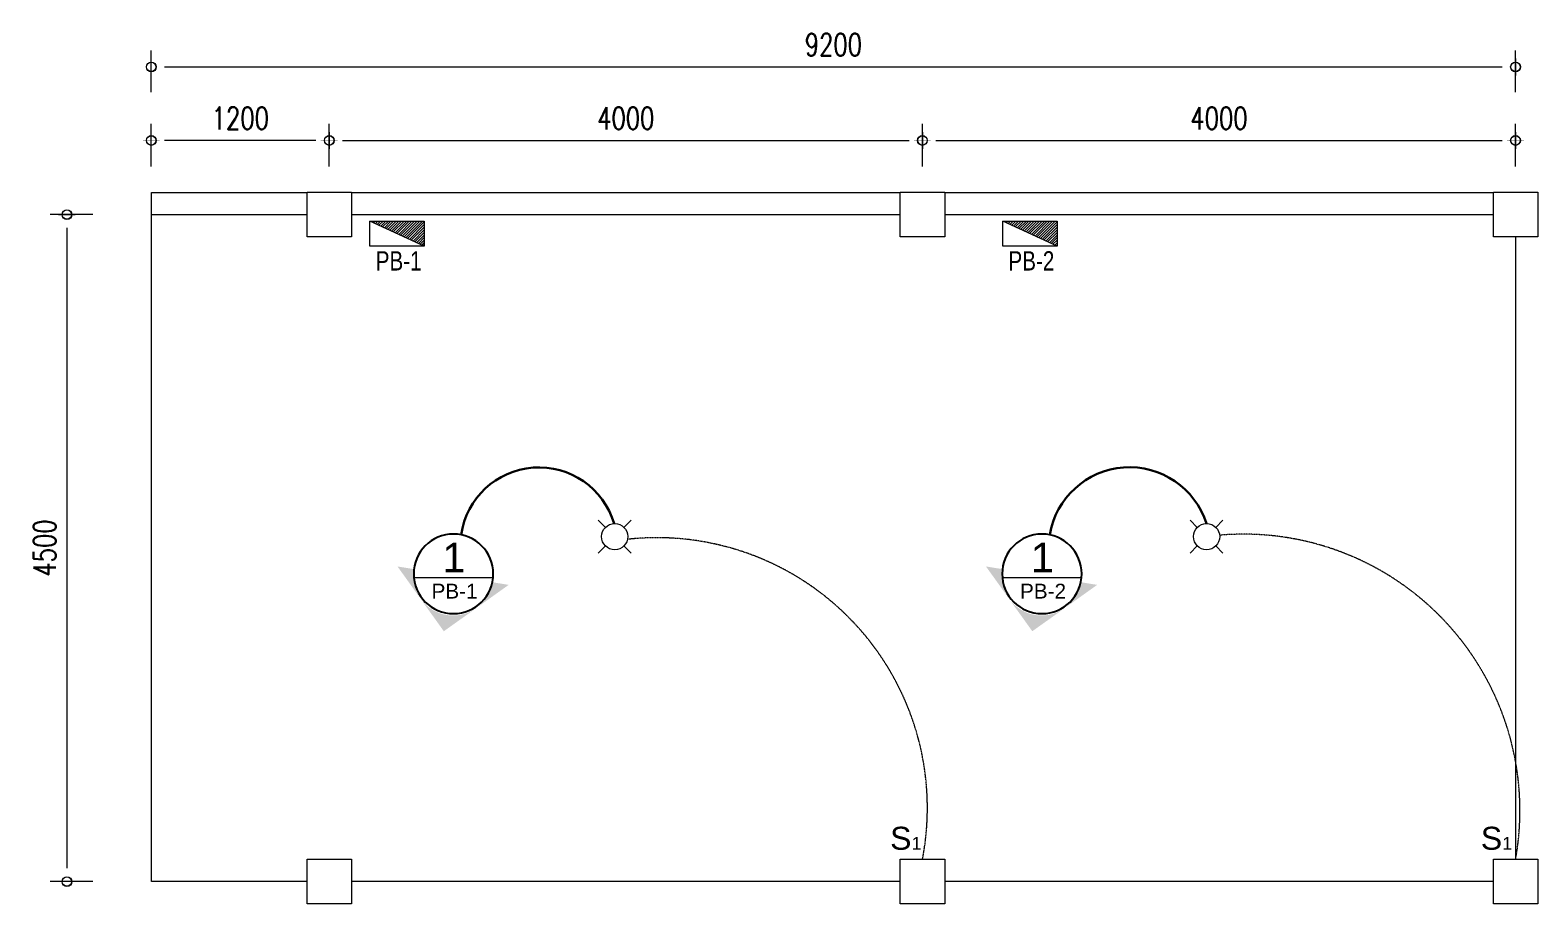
# Model space of a CAD drawing. Header units: millimetres. Extents: x 1634676 to 2610633, y -385676 to -37463.
# Drawn here: x 2159267 to 2169434, y -107155 to -101261 of the extents above; entities that cross this region are included whole.
import ezdxf

# ---------------------------------------------------------------- set-up
doc = ezdxf.new("R2010")
doc.units = ezdxf.units.MM
doc.header["$MEASUREMENT"] = 0
doc.linetypes.add('DASHED', pattern=[0.75, 0.5, -0.25])
doc.linetypes.add('HIDDEN2', pattern=[0.1875, 0.125, -0.0625])
doc.layers.get('0').update_dxf_attribs({"lineweight": 15})
doc.layers.get('Defpoints').update_dxf_attribs({"color": 250})
for name, color, linetype, lineweight in [('.1', 1, 'Continuous', 9), ('.15', 7, 'Continuous', 15), ('.2', 2, 'Continuous', 20), ('.3', 3, 'Continuous', 30), ('ST-ANNOT_A', 74, 'Continuous', 20), ('ST-DIM_E', 250, 'Continuous', 13), ('ST-HATCH_E', 250, 'Continuous', 9)]:
    doc.layers.add(name, color=color, linetype=linetype, lineweight=lineweight)
doc.layers.add('PDF4_Text', color=7, linetype='Continuous')
doc.layers.add('WI', color=6, linetype='Continuous')
doc.styles.add('PDF Arial', font='arial.ttf')
doc.styles.add('ST_TEXT', font='romans.shx', dxfattribs={"width": 0.75})
doc.styles.add('TXT-2', font='GOTHIC.TTF', dxfattribs={"height": 2.5})
doc.dimstyles.new('ST_D75', dxfattribs={"dimscale": 75, "dimtxt": 2, "dimasz": 1.2, "dimexe": 1.5, "dimexo": 1, "dimgap": 1, "dimtad": 1, "dimdec": 0, "dimzin": 1, "dimdsep": 46, "dimtxsty": 'ST_TEXT', "dimblk": 'OpenIndicator', "dimcen": 1, "dimclrd": 256, "dimclre": 256, "dimclrt": 7, "dimadec": 0, "dimazin": 0, "dimtfac": 1, "dimtdec": 0, "dimtix": 1, "dimtmove": 2, "dimatfit": 3, "dimldrblk": 'OPEN90', "dimfxl": 0.075, "dimlwd": -1, "dimlwe": -1, "dimarcsym": 0})

# ---------------------------------------------------------------- blocks, each defined once
blk = doc.blocks.new('5675675757')
for points in [[(2045777, -47336), (2045777, -47036), (2045477, -47036), (2045477, -47336)], [(2049777, -47336), (2049777, -47036), (2049477, -47036), (2049477, -47336)], [(2053777, -47336), (2053777, -47036), (2053477, -47036), (2053477, -47336)], [(2045777, -51836), (2045777, -51536), (2045477, -51536), (2045477, -51836)], [(2049777, -51836), (2049777, -51536), (2049477, -51536), (2049477, -51836)], [(2053777, -51836), (2053777, -51536), (2053477, -51536), (2053477, -51836)]]:
    blk.add_wipeout(points).dxf.layer = 'ST-HATCH_E'
at = {"layer": '.15', "color": 6}
for points in [[(2045477, -47336), (2045477, -47036), (2045777, -47036), (2045777, -47336)], [(2049477, -47336), (2049477, -47036), (2049777, -47036), (2049777, -47336)], [(2053477, -47336), (2053477, -47036), (2053777, -47036), (2053777, -47336)], [(2045477, -51836), (2045477, -51536), (2045777, -51536), (2045777, -51836)], [(2049477, -51836), (2049477, -51536), (2049777, -51536), (2049777, -51836)], [(2053477, -51836), (2053477, -51536), (2053777, -51536), (2053777, -51836)]]:
    blk.add_lwpolyline(points, close=True, dxfattribs=at)
blk = doc.blocks.new('213123123')
at = {"layer": '.2'}
for points in [[(2162029, -124576), (2162077, -124624)], [(2162250, -124576), (2162202, -124624)], [(2162077, -124749), (2162029, -124797)], [(2162202, -124749), (2162250, -124797)]]:
    blk.add_lwpolyline(points, dxfattribs=at)
blk.add_circle((2162140, -124686), 88.4, dxfattribs=at)
blk = doc.blocks.new('A$C3C7E2ECF')
at = {"layer": 'WI'}
h = blk.add_hatch(color=31, dxfattribs=at)
h.paths.add_polyline_path([(0.738, 0.949), (0.373, 0.791, -0.205533), (0.691, 0.788, -0.186332), (0.897, 0.584)])
h.paths.add_polyline_path([(0.365, 0.787), (0, 0.629), (0.155, 0.567, -0.195915)])
h.paths.add_polyline_path([(0.9, 0.575, -0.195915), (0.903, 0.272), (1.058, 0.21)])
at = {"layer": 'WI', "color": 31}
blk.add_circle((0.523, 0.402), 0.402, dxfattribs=at)
blk = doc.blocks.new('OpenIndicator')
at = {"layer": 'ST-DIM_E'}
h = blk.add_hatch(color=255, dxfattribs=at)
h.paths.add_polyline_path([(0.35, 0), (0.36, 0, 0.414214), (0, 0.36), (0, 0.35, -0.414214)])
h.paths.add_polyline_path([(0, 0.35), (0, 0.36, 0.414214), (-0.36, 0), (-0.35, 0, -0.414214)])
h.paths.add_polyline_path([(0, -0.35), (0, -0.36, 0.414214), (0.36, 0), (0.35, 0, -0.414214)])
h.paths.add_polyline_path([(-0.35, 0), (-0.36, 0, 0.414214), (0, -0.36), (0, -0.35, -0.414214)])
at = {"layer": 'ST-DIM_E', "color": 255}
blk.add_line((0, 0.63), (0, -0.63), dxfattribs=at)
at = {"layer": 'ST-DIM_E', "color": 255, "const_width": 0.01}
blk.add_lwpolyline([(-0.63, 0), (0.63, 0)], dxfattribs=at)
at = {"layer": 'ST-DIM_E', "color": 255}
for radius in [0.365, 0.35]:
    blk.add_circle((0, 0), radius, dxfattribs=at)
blk = doc.blocks.new('*D1820')
at = {"layer": 'Defpoints', "color": 0, "linetype": 'Continuous', "ltscale": 3, "transparency": 16777216}
for p in [(2165284, -102005), (2161284, -102255), (2165284, -102255)]:
    blk.add_point(p, dxfattribs=at)
at = {"layer": 'ST-DIM_E', "ltscale": 3, "transparency": 16777216}
for p, q in [((2161284, -102180), (2161284, -101893)), ((2165284, -102180), (2165284, -101893)), ((2161374, -102005), (2165194, -102005))]:
    blk.add_line(p, q, dxfattribs=at)
at = {"layer": 'ST-DIM_E', "linetype": 'Continuous', "ltscale": 3, "transparency": 16777216, "xscale": 90, "yscale": 90, "zscale": 90, "rotation": 180}
blk.add_blockref('OpenIndicator', (2161284, -102005), dxfattribs=at)
at = {"layer": 'ST-DIM_E', "linetype": 'Continuous', "ltscale": 3, "transparency": 16777216, "xscale": 90, "yscale": 90, "zscale": 90}
blk.add_blockref('OpenIndicator', (2165284, -102005), dxfattribs=at)
at = {"layer": 'ST-DIM_E', "color": 7, "linetype": 'Continuous', "ltscale": 3, "transparency": 16777216, "insert": (2163284, -101855), "char_height": 150, "attachment_point": 5, "style": 'ST_TEXT'}
blk.add_mtext('4000', dxfattribs=at)
blk = doc.blocks.new('_Open90')
at = {"color": 0, "linetype": 'ByBlock', "lineweight": -2}
for p, q in [((0, 0), (-1, 0)), ((-0.5, 0.5), (0, 0)), ((0, 0), (-0.5, -0.5))]:
    blk.add_line(p, q, dxfattribs=at)
blk = doc.blocks.new('*D1821')
at = {"layer": 'Defpoints', "color": 0, "linetype": 'Continuous', "ltscale": 3, "transparency": 16777216}
for p in [(2169284, -102005), (2165284, -102255), (2169284, -102255)]:
    blk.add_point(p, dxfattribs=at)
at = {"layer": 'ST-DIM_E', "ltscale": 3, "transparency": 16777216}
for p, q in [((2165284, -102180), (2165284, -101893)), ((2169284, -102180), (2169284, -101893)), ((2165374, -102005), (2169194, -102005))]:
    blk.add_line(p, q, dxfattribs=at)
at = {"layer": 'ST-DIM_E', "linetype": 'Continuous', "ltscale": 3, "transparency": 16777216, "xscale": 90, "yscale": 90, "zscale": 90, "rotation": 180}
blk.add_blockref('OpenIndicator', (2165284, -102005), dxfattribs=at)
at = {"layer": 'ST-DIM_E', "linetype": 'Continuous', "ltscale": 3, "transparency": 16777216, "xscale": 90, "yscale": 90, "zscale": 90}
blk.add_blockref('OpenIndicator', (2169284, -102005), dxfattribs=at)
at = {"layer": 'ST-DIM_E', "color": 7, "linetype": 'Continuous', "ltscale": 3, "transparency": 16777216, "insert": (2167284, -101855), "char_height": 150, "attachment_point": 5, "style": 'ST_TEXT'}
blk.add_mtext('4000', dxfattribs=at)
blk = doc.blocks.new('*D1822')
at = {"layer": 'Defpoints', "color": 0, "linetype": 'Continuous', "ltscale": 3, "transparency": 16777216}
for p in [(2159765, -102505), (2159515, -107005), (2159765, -107005)]:
    blk.add_point(p, dxfattribs=at)
at = {"layer": 'ST-DIM_E', "ltscale": 3, "transparency": 16777216}
for p, q in [((2159690, -102505), (2159403, -102505)), ((2159515, -102595), (2159515, -106915)), ((2159690, -107005), (2159403, -107005))]:
    blk.add_line(p, q, dxfattribs=at)
at = {"layer": 'ST-DIM_E', "linetype": 'Continuous', "ltscale": 3, "transparency": 16777216, "xscale": 90, "yscale": 90, "zscale": 90}
for p, rotation in [((2159515, -102505), 90), ((2159515, -107005), 270)]:
    blk.add_blockref('OpenIndicator', p, dxfattribs=dict(at, rotation=rotation))
at = {"layer": 'ST-DIM_E', "color": 7, "linetype": 'Continuous', "ltscale": 3, "transparency": 16777216, "insert": (2159365, -104755), "char_height": 150, "attachment_point": 5, "rotation": 90, "style": 'ST_TEXT'}
blk.add_mtext('4500', dxfattribs=at)
blk = doc.blocks.new('*D1823')
at = {"layer": 'Defpoints', "color": 0, "linetype": 'Continuous', "ltscale": 3, "transparency": 16777216}
for p in [(2160084, -102005), (2160084, -102255), (2161284, -102255)]:
    blk.add_point(p, dxfattribs=at)
at = {"layer": 'ST-DIM_E', "ltscale": 3, "transparency": 16777216}
for p, q in [((2160084, -102180), (2160084, -101893)), ((2161284, -102180), (2161284, -101893)), ((2161194, -102005), (2160174, -102005))]:
    blk.add_line(p, q, dxfattribs=at)
at = {"layer": 'ST-DIM_E', "linetype": 'Continuous', "ltscale": 3, "transparency": 16777216, "xscale": 90, "yscale": 90, "zscale": 90, "rotation": 180}
blk.add_blockref('OpenIndicator', (2160084, -102005), dxfattribs=at)
at = {"layer": 'ST-DIM_E', "linetype": 'Continuous', "ltscale": 3, "transparency": 16777216, "xscale": 90, "yscale": 90, "zscale": 90}
blk.add_blockref('OpenIndicator', (2161284, -102005), dxfattribs=at)
at = {"layer": 'ST-DIM_E', "color": 7, "linetype": 'Continuous', "ltscale": 3, "transparency": 16777216, "insert": (2160684, -101855), "char_height": 150, "attachment_point": 5, "style": 'ST_TEXT'}
blk.add_mtext('1200', dxfattribs=at)
blk = doc.blocks.new('*D1824')
at = {"layer": 'Defpoints', "color": 0, "linetype": 'Continuous', "ltscale": 3, "transparency": 16777216}
for p in [(2169284, -101509), (2160084, -101755), (2169284, -101755)]:
    blk.add_point(p, dxfattribs=at)
at = {"layer": 'ST-DIM_E', "ltscale": 3, "transparency": 16777216}
for p, q in [((2160084, -101680), (2160084, -101397)), ((2169284, -101680), (2169284, -101397)), ((2160174, -101509), (2169194, -101509))]:
    blk.add_line(p, q, dxfattribs=at)
at = {"layer": 'ST-DIM_E', "linetype": 'Continuous', "ltscale": 3, "transparency": 16777216, "xscale": 90, "yscale": 90, "zscale": 90, "rotation": 180}
blk.add_blockref('OpenIndicator', (2160084, -101509), dxfattribs=at)
at = {"layer": 'ST-DIM_E', "linetype": 'Continuous', "ltscale": 3, "transparency": 16777216, "xscale": 90, "yscale": 90, "zscale": 90}
blk.add_blockref('OpenIndicator', (2169284, -101509), dxfattribs=at)
at = {"layer": 'ST-DIM_E', "color": 7, "linetype": 'Continuous', "ltscale": 3, "transparency": 16777216, "insert": (2164684, -101359), "char_height": 150, "attachment_point": 5, "style": 'ST_TEXT'}
blk.add_mtext('9200', dxfattribs=at)

msp = doc.modelspace()

# ---------------------------------------------------------------- linework, layer by layer
at = {"layer": '.1'}
msp.add_lwpolyline([(2160084.481, -102355.04), (2169284.481, -102355.04), (2169284.481, -107005.04), (2160084.481, -107005.04)], close=True, dxfattribs=at)
for points in [[(2160084.481, -102505.04), (2161134.481, -102505.04)], [(2161434.481, -102505.04), (2165134.481, -102505.04)], [(2165434.481, -102505.04), (2169134.481, -102505.04)]]:
    msp.add_lwpolyline(points, dxfattribs=at)

# ---------------------------------------------------------------- dimensions: what is measured, and where the dimension line sits
at = {"layer": 'ST-DIM_E', "color": 1, "linetype": 'Continuous', "ltscale": 3}
for base, p1, p2, picture, middle in [((2169284.481, -101509.138), (2160084.481, -101755.04), (2169284.481, -101755.04), '*D1824', (2164684.481, -101359.138)), ((2160084.481, -102005.04), (2161284.481, -102255.04), (2160084.481, -102255.04), '*D1823', (2160684.481, -101855.04)), ((2165284.481, -102005.04), (2161284.481, -102255.04), (2165284.481, -102255.04), '*D1820', (2163284.481, -101855.04)), ((2169284.481, -102005.04), (2165284.481, -102255.04), (2169284.481, -102255.04), '*D1821', (2167284.481, -101855.04))]:
    dim = msp.add_linear_dim(base=base, p1=p1, p2=p2, dimstyle='ST_D75', dxfattribs=at)
    dim.commit()
    dim.dimension.update_dxf_attribs({"geometry": picture, "text_midpoint": middle})
dim = msp.add_linear_dim(base=(2159515.481, -107005.04), p1=(2159765.481, -102505.04), p2=(2159765.481, -107005.04), angle=90, dimstyle='ST_D75', dxfattribs=at)
dim.commit()
dim.dimension.update_dxf_attribs({"geometry": '*D1822', "text_midpoint": (2159365.481, -104755.04)})

# ---------------------------------------------------------------- next in the draw order: block references
at = {"layer": '.2', "color": 1, "linetype": 'Continuous'}
msp.add_blockref('5675675757', (115657.829, -55318.54), dxfattribs=at)

# ---------------------------------------------------------------- next in the draw order: hatches: boundary and pattern name
at = {"layer": '.2', "ltscale": 2, "true_color": 0xf4ee51}
h = msp.add_hatch(dxfattribs=at)
h.set_pattern_fill('ANSI31', color=41, scale=100, angle=-360)
h.set_pattern_definition([(45, (-792.782, 18735.704), (-8.838834765, 8.838834765), [])])
h.paths.add_polyline_path([(2161558.5, -102549.328), (2161924.936, -102718.296), (2161924.936, -102549.328)])
h = msp.add_hatch(dxfattribs=at)
h.set_pattern_fill('ANSI31', color=41, scale=100, angle=-360)
h.set_pattern_definition([(45, (3474.218, 18735.704), (-8.838834765, 8.838834765), [])])
h.paths.add_polyline_path([(2165825.5, -102549.328), (2166191.936, -102718.296), (2166191.936, -102549.328)])

# ---------------------------------------------------------------- next in the draw order: linework, layer by layer
at = {"layer": '.2', "color": 1, "linetype": 'Continuous', "ltscale": 3}
for p, q in [((2161853.967, -104953.387), (2162389.046, -104954.002)), ((2165822.467, -104953.387), (2166357.546, -104954.002))]:
    msp.add_line(p, q, dxfattribs=at)
at = {"layer": '.2', "ltscale": 2}
for points in [[(2161924.936, -102718.296), (2161558.5, -102718.296), (2161558.5, -102549.328), (2161924.936, -102549.328)], [(2166191.936, -102718.296), (2165825.5, -102718.296), (2165825.5, -102549.328), (2166191.936, -102549.328)]]:
    msp.add_lwpolyline(points, close=True, dxfattribs=at)
for points in [[(2161924.936, -102718.296), (2161558.5, -102549.328)], [(2166191.936, -102718.296), (2165825.5, -102549.328)]]:
    msp.add_lwpolyline(points, dxfattribs=at)
at = {"layer": '.2', "color": 1, "linetype": 'DASHED', "ltscale": 2.5}
for centre, radius, start, end in [((2163494.29, -106508.431), 1823.437, 349.0422188, 96.272548), ((2167449.567, -106525.492), 1864.272, 349.8183245, 94.976134)]:
    msp.add_arc(centre, radius, start, end, dxfattribs=at)
at = {"layer": '.3', "linetype": 'Continuous', "ltscale": 3}
for centre, radius, start, end in [((2162697.686, -104738.744), 528.277, 16.3883284, 172.050989), ((2166680.362, -104754.282), 544.632, 17.5998265, 170.6381617)]:
    msp.add_arc(centre, radius, start, end, dxfattribs=at)

# ---------------------------------------------------------------- next in the draw order: block references
at = {"layer": '.2', "color": 1, "linetype": 'Continuous'}
for p in [(1069, 20008.5), (5060.5, 20008.5)]:
    msp.add_blockref('213123123', p, dxfattribs=at)
at = {"xscale": -667.6427532846067, "yscale": 667.6427532846067, "zscale": 667.6427532846067, "rotation": 148.9901329843594}
for p in [(2161960.757, -104518.975), (2165929.257, -104518.975)]:
    msp.add_blockref('A$C3C7E2ECF', p, dxfattribs=at)

# ---------------------------------------------------------------- next in the draw order: texts
at = {"layer": 'PDF4_Text', "linetype": 'HIDDEN2', "attachment_point": 7, "style": 'PDF Arial'}
for s, insert, char_height in [('1', (2162046.849, -104918.762), 200), ('1', (2166015.349, -104918.762), 200), ('PB-1', (2161973.849, -105095.262), 100), ('PB-2', (2165942.349, -105095.262), 100), ('{\\fArial Greek|b0|i0|c0|p34;\\H1.1698x;S\\fArial|b0|i0|c0|p34;\\H0.55556x;1}', (2165066.24, -106792.218), 132.50804), ('{\\fArial Greek|b0|i0|c0|p34;\\H1.1698x;S\\fArial|b0|i0|c0|p34;\\H0.55556x;1}', (2169049.74, -106792.218), 132.50804)]:
    msp.add_mtext(s, dxfattribs=dict(at, insert=insert, char_height=char_height))
at = {"layer": 'ST-ANNOT_A', "color": 1, "style": 'TXT-2', "width": 0.8}
for s, p in [('PB-1', (2161597.493, -102882.269)), ('PB-2', (2165864.493, -102882.269))]:
    msp.add_text(s, height=130, dxfattribs=at).set_placement(p)

doc.saveas('drawing.dxf')
